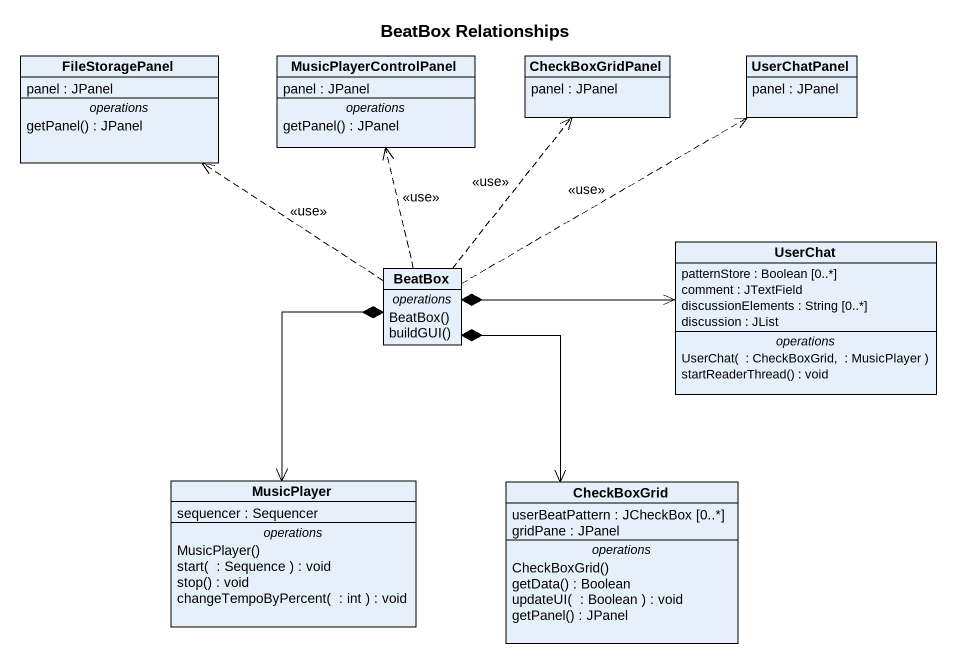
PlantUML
@startuml
title BeatBox Relationships
hide circle
hide empty members
class FileStoragePanel {
  panel : JPanel
  -- operations --
  getPanel() : JPanel
}
class MusicPlayerControlPanel {
  panel : JPanel
  -- operations --
  getPanel() : JPanel
}
class CheckBoxGridPanel {
  panel : JPanel
}
class UserChatPanel {
  panel : JPanel
}
class BeatBox {
  -- operations --
  BeatBox()
  buildGUI()
}
class UserChat {
  patternStore : Boolean [0..*]
  comment : JTextField
  discussionElements : String [0..*]
  discussion : JList
  -- operations --
  UserChat(  : CheckBoxGrid,  : MusicPlayer )
  startReaderThread() : void
}
class MusicPlayer {
  sequencer : Sequencer
  -- operations --
  MusicPlayer()
  start(  : Sequence ) : void
  stop() : void
  changeTempoByPercent(  : int ) : void
}
class CheckBoxGrid {
  userBeatPattern : JCheckBox [0..*]
  gridPane : JPanel
  -- operations --
  CheckBoxGrid()
  getData() : Boolean
  updateUI(  : Boolean ) : void
  getPanel() : JPanel
}
BeatBox .up.> FileStoragePanel : <<use>>
BeatBox .up.> MusicPlayerControlPanel : <<use>>
BeatBox .up.> CheckBoxGridPanel : <<use>>
BeatBox .right.> UserChatPanel : <<use>>
BeatBox *-right-> UserChat
BeatBox *--> MusicPlayer
BeatBox *--> CheckBoxGrid
@enduml
